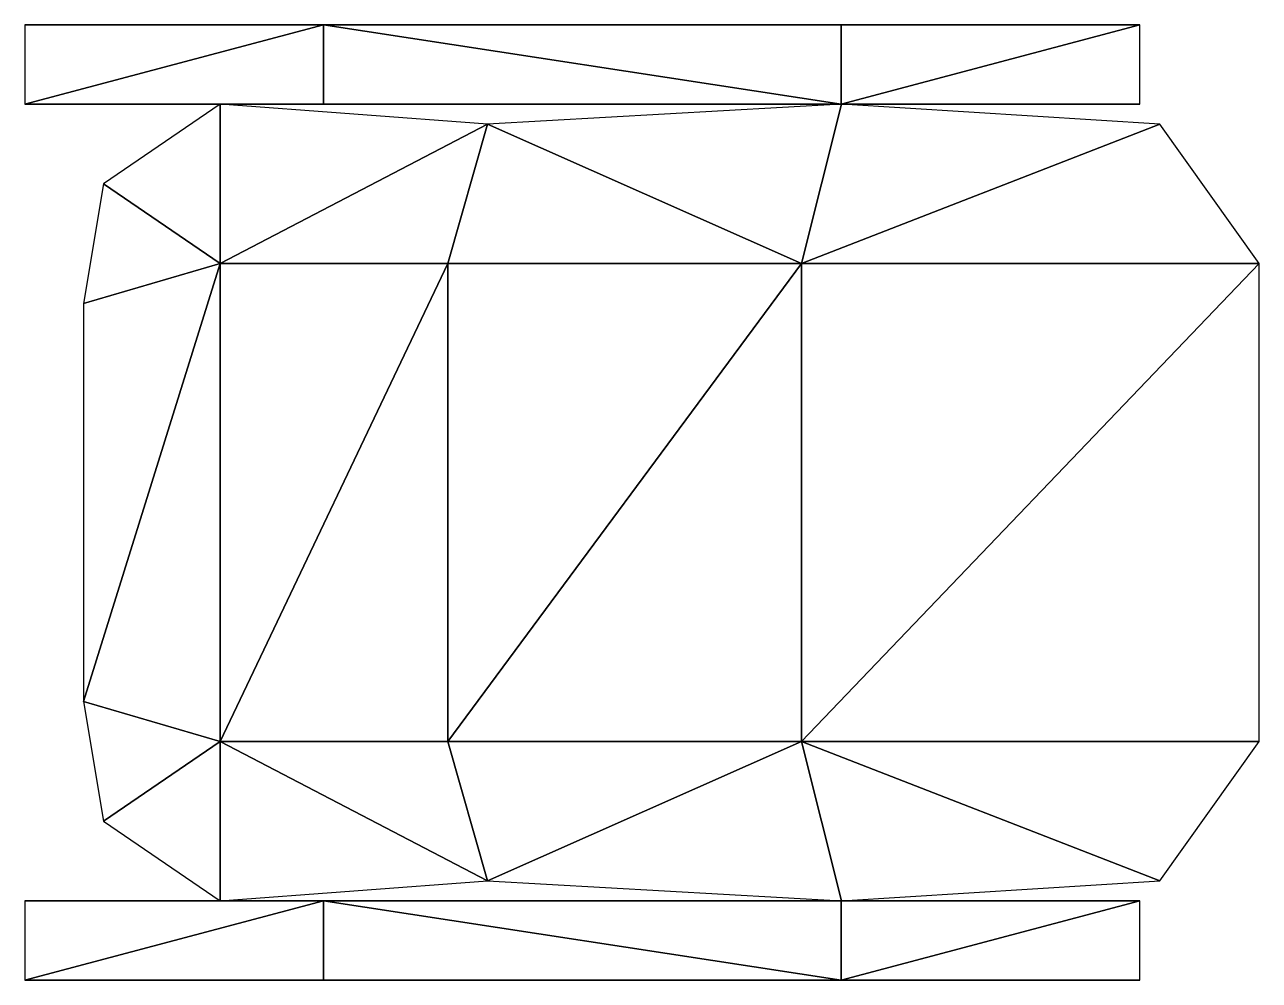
# Model space of a CAD drawing. Extents: x -0.636 to 0.068, y -0.273 to 0.273.
import ezdxf

# ---------------------------------------------------------------- set-up
doc = ezdxf.new("R2010")
doc.units = 0
doc.header["$LTSCALE"] = 2
doc.layers.get('0').update_dxf_attribs({"linetype": 'CONTINUOUS'})

msp = doc.modelspace()

# ---------------------------------------------------------------- meshes
at = {"color": 7, "linetype": 'BYBLOCK'}
mesh = msp.add_polyface(dxfattribs=at)
corners = [(-0.17033, 0.27253, 0.49963), (0, 0.27253), (-0.2044, 0.27253, 0.46557), (-0.04542, 0.27253), (-0.46557, 0.27253, 0.49963), (-0.4315, 0.27253, 0.46557), (-0.6359, 0.27253), (-0.59048, 0.27253), (-0.46557, 0.22711, 0.49963), (-0.6359, 0.22711), (-0.59048, 0.22711), (-0.4315, 0.22711, 0.46557), (-0.17033, 0.22711, 0.49963), (-0.2044, 0.22711, 0.46557), (0, 0.22711), (-0.04542, 0.22711), (-0.46557, -0.27253, 0.49963), (-0.46557, -0.22711, 0.49963), (-0.6359, -0.27253), (-0.6359, -0.22711), (-0.17033, -0.27253, 0.49963), (-0.17033, -0.22711, 0.49963), (0, -0.27253), (0, -0.22711), (-0.2044, -0.27253, 0.46557), (-0.04542, -0.27253), (-0.4315, -0.27253, 0.46557), (-0.59048, -0.27253), (-0.59048, -0.22711), (-0.4315, -0.22711, 0.46557), (-0.2044, -0.22711, 0.46557), (-0.04542, -0.22711)]
mesh.append_faces([[corners[k] for k in face] for face in [(0, 1, 2), (3, 2, 1), (4, 0, 5), (2, 5, 0), (6, 4, 7), (5, 7, 4), (14, 1, 12), (0, 12, 1), (8, 4, 9), (6, 9, 4), (16, 17, 18), (19, 18, 17), (22, 23, 20), (21, 20, 23), (19, 17, 28), (29, 28, 17), (17, 21, 29), (30, 29, 21), (21, 23, 30), (31, 30, 23)]], dxfattribs={"vtx1": -1, "color": 7})
mesh.append_faces([[corners[k] for k in face] for face in [(8, 9, 10), (10, 11, 8), (12, 8, 11), (11, 13, 12), (14, 12, 13), (13, 15, 14), (12, 0, 4), (4, 8, 12), (20, 21, 17), (17, 16, 20), (22, 20, 24), (24, 25, 22), (20, 16, 26), (26, 24, 20), (16, 18, 27), (27, 26, 16)]], dxfattribs={"vtx2": -1, "color": 7})
at = {"color": 0, "linetype": 'BYBLOCK'}
mesh = msp.add_polyface(dxfattribs=at)
corners = [(-0.39461, -0.13626, 0.34036), (-0.52441, -0.13626, 0.60262), (-0.3719, -0.21575, 0.38578), (-0.52441, -0.22711, 0.62533), (-0.19285, -0.13626, 0.33243), (-0.17014, -0.22711, 0.3665), (0.06813, -0.13626, 0.37472), (0.01136, -0.21575, 0.38608), (-0.60233, -0.11355, 0.9662), (-0.59097, -0.18168, 0.92078), (-0.60233, 0.11355, 0.9662), (-0.52441, 0.13626, 0.60262), (-0.19285, 0.13626, 0.33243), (0.06813, 0.13626, 0.37472), (-0.39461, 0.13626, 0.34036), (-0.52441, 0.22711, 0.62533), (-0.3719, 0.21575, 0.38578), (-0.17014, 0.22711, 0.3665), (0.01136, 0.21575, 0.38608), (-0.59097, 0.18168, 0.92078)]
mesh.append_faces([[corners[k] for k in face] for face in [(2, 1, 3), (4, 2, 5), (7, 4, 5), (1, 9, 3), (16, 11, 14), (12, 16, 14), (18, 12, 13), (11, 19, 10)]], dxfattribs={"vtx0": -1, "color": 0})
mesh.append_faces([[corners[k] for k in face] for face in [(0, 1, 2), (0, 2, 4), (6, 4, 7), (8, 9, 1), (10, 8, 11), (1, 11, 8), (12, 4, 13), (6, 13, 4), (14, 0, 12), (4, 12, 0), (11, 1, 14), (0, 14, 1), (15, 11, 16), (17, 16, 12), (17, 12, 18), (15, 19, 11)]], dxfattribs={"vtx1": -1, "color": 0})

doc.saveas('drawing.dxf')
